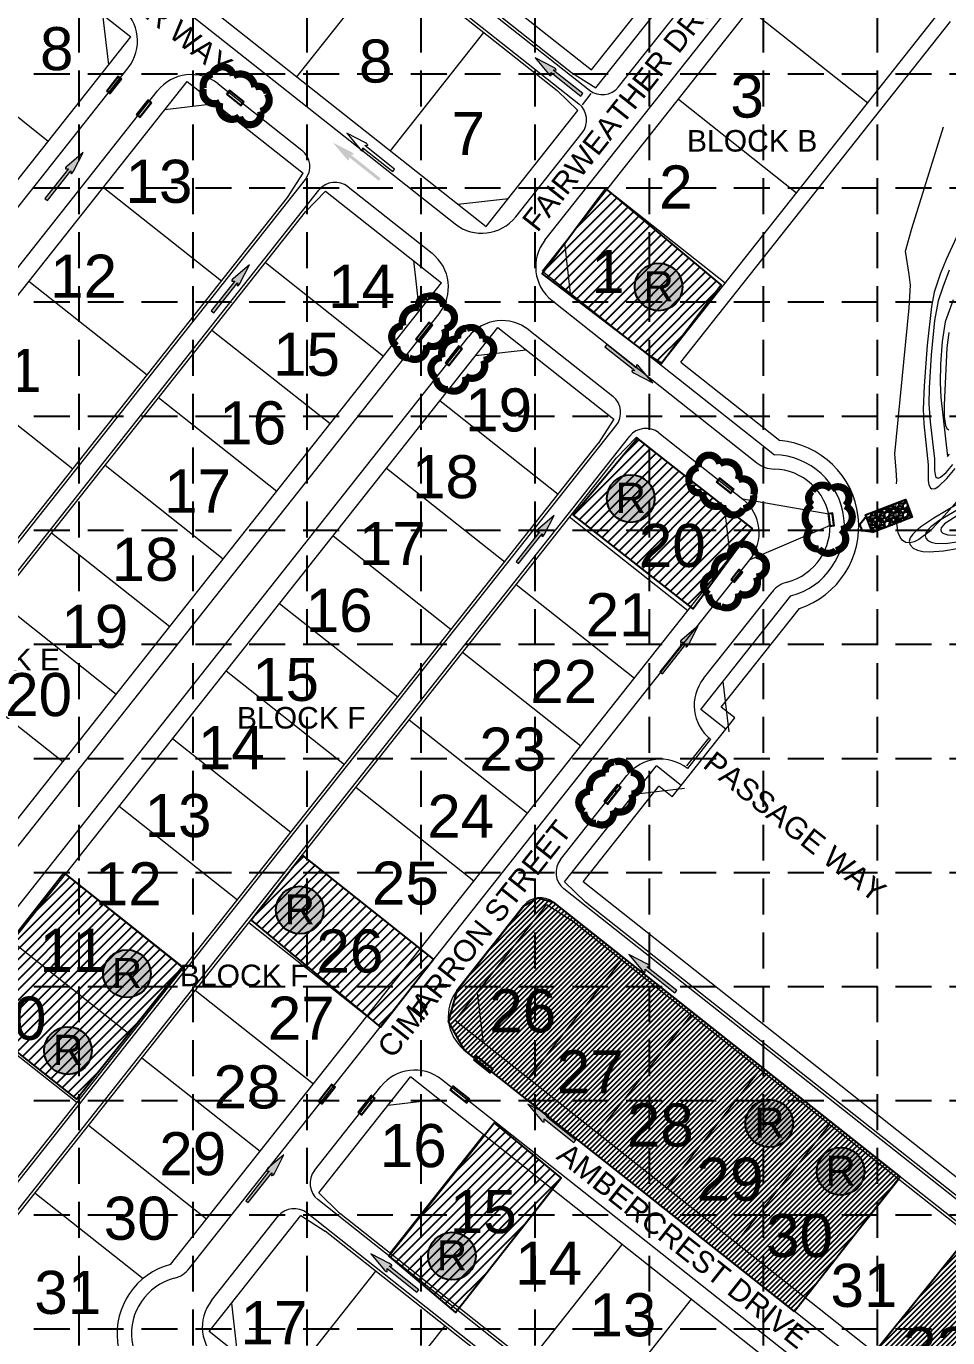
# Model space of a CAD drawing. Header units: inches. Extents: x 5726 to 10817, y 12055 to 15240.
# Drawn here: x 9030 to 9671, y 13562 to 14475 of the extents above; entities that cross this region are included whole.
import ezdxf
from ezdxf.enums import TextEntityAlignment as Align

# ---------------------------------------------------------------- set-up
doc = ezdxf.new("R2010")
doc.units = ezdxf.units.IN
doc.header["$LTSCALE"] = 100
doc.header["$MEASUREMENT"] = 0
doc.linetypes.add('HIDDEN', pattern=[0.375, 0.25, -0.125])
for name, color, linetype in [('10', 7, 'Continuous'), ('2', 7, 'Continuous'), ('20', 36, 'Continuous'), ('21', 36, 'Continuous'), ('27', 150, 'Continuous'), ('29', 150, 'Continuous'), ('30', 7, 'Continuous'), ('8', 7, 'Continuous'), ('BASE', 7, 'Continuous'), ('BLOCK NUMBERS', 7, 'Continuous'), ('FLOW ARROWS', 7, 'Continuous'), ('GRID', 254, 'HIDDEN'), ('INLET PROTECTION', 5, 'Continuous'), ('LOT NUMBERS', 7, 'Continuous'), ('RIP RAP', 1, 'Continuous'), ('SODDED LOT', 2, 'Continuous'), ('STREET NAMES', 7, 'Continuous')]:
    doc.layers.add(name, color=color, linetype=linetype)
doc.styles.add('ryland', font='ARIAL.TTF', dxfattribs={"height": 25})
doc.styles.get("Standard").update_dxf_attribs({"font": 'ARIAL.TTF', "height": 25})

# ---------------------------------------------------------------- blocks, each defined once
blk = doc.blocks.new('block2')
at = {"layer": 'GRID'}
for p, q in [((9066.1, 15156.29), (9066.1, 12138.33)), ((9145.52, 15156.29), (9145.52, 12138.33)), ((9224.94, 15156.29), (9224.94, 12138.33)), ((9304.36, 15156.29), (9304.36, 12138.33)), ((9383.78, 15156.29), (9383.78, 12138.33)), ((9463.2, 15156.29), (9463.2, 12138.33)), ((9542.62, 15156.29), (9542.62, 12138.33)), ((9622.04, 15156.29), (9622.04, 12138.33)), ((5809.88, 14441.51), (10733.92, 14441.51)), ((5809.88, 14362.09), (10733.92, 14362.09)), ((5809.88, 14282.67), (10733.92, 14282.67)), ((5809.88, 14203.25), (10733.92, 14203.25)), ((5809.88, 14123.83), (10733.92, 14123.83)), ((5809.88, 14044.41), (10733.92, 14044.41)), ((5809.88, 13964.99), (10733.92, 13964.99)), ((5809.88, 13885.57), (10733.92, 13885.57)), ((5809.88, 13806.15), (10733.92, 13806.15)), ((5809.88, 13726.73), (10733.92, 13726.73)), ((5809.88, 13647.31), (10733.92, 13647.31)), ((5809.88, 13567.89), (10733.92, 13567.89))]:
    blk.add_line(p, q, dxfattribs=at)
blk = doc.blocks.new('RYLAND')
h = blk.add_hatch(color=81)
h.paths.add_polyline_path([(1.164, -1.048, 1), (-1.408, -1.048, 1)])
h.paths.add_polyline_path([(-1.348, -2.228), (1.104, -2.228), (1.104, 0.21), (-1.348, 0.21)], flags=25)
at = {"color": 5}
blk.add_circle((-0.122, -1.048), 1.286, dxfattribs=at)
at = {"layer": 'BASE', "color": 5, "style": 'ryland'}
blk.add_text('R', height=1.625, dxfattribs=at).set_placement((-0.122, -1.821), align=Align.CENTER)

msp = doc.modelspace()

# ---------------------------------------------------------------- hatches: boundary and pattern name
at = {"layer": 'FLOW ARROWS', "lineweight": 0}
h = msp.add_hatch(color=256, dxfattribs=at)
edge = h.paths.add_edge_path()
edge.add_line((9395.18, 14440.41), (9395.05, 14442.45))
edge.add_line((9395.05, 14442.45), (9415.78, 14426.02))
edge.add_line((9415.78, 14426.02), (9417.11, 14427.71))
edge.add_line((9417.11, 14427.71), (9396.38, 14444.14))
edge.add_line((9396.38, 14444.14), (9398.21, 14444.29))
edge.add_line((9398.21, 14444.29), (9398.21, 14444.29))
edge.add_ellipse((9397.24, 14445.21), major_axis=(1.1, -0.87), ratio=0.285714, start_angle=342.81733, end_angle=484.72693)
edge.add_line((9396.82, 14445.96), (9396.82, 14445.96))
edge.add_line((9396.82, 14445.96), (9383.82, 14452.64))
edge.add_line((9383.82, 14452.64), (9393.21, 14441.43))
edge.add_line((9393.21, 14441.43), (9393.21, 14441.43))
edge.add_ellipse((9394.05, 14441.18), major_axis=(1.1, -0.87), ratio=0.285714, start_angle=234.16847, end_angle=374.49672)
edge.add_line((9395.18, 14440.41), (9395.18, 14440.41))
h = msp.add_hatch(color=256, dxfattribs=at)
edge = h.paths.add_edge_path()
edge.add_line((9254.46, 14381.39), (9254.33, 14383.43))
edge.add_line((9254.33, 14383.43), (9275.08, 14367.01))
edge.add_line((9275.08, 14367.01), (9276.4, 14368.7))
edge.add_line((9276.4, 14368.7), (9255.66, 14385.11))
edge.add_line((9255.66, 14385.11), (9257.49, 14385.26))
edge.add_line((9257.49, 14385.26), (9257.49, 14385.27))
edge.add_ellipse((9256.52, 14386.19), major_axis=(1.1, -0.87), ratio=0.285714, start_angle=342.81733, end_angle=484.72693)
edge.add_line((9256.1, 14386.94), (9256.1, 14386.94))
edge.add_line((9256.1, 14386.94), (9243.1, 14393.6))
edge.add_line((9243.1, 14393.6), (9252.5, 14382.4))
edge.add_line((9252.5, 14382.4), (9252.49, 14382.4))
edge.add_ellipse((9253.34, 14382.15), major_axis=(1.1, -0.87), ratio=0.285714, start_angle=234.16847, end_angle=374.49672)
edge.add_line((9254.46, 14381.39), (9254.46, 14381.39))
h = msp.add_hatch(color=256, dxfattribs=at)
edge = h.paths.add_edge_path()
edge.add_line((9056.98, 14375.27), (9059.02, 14375.4))
edge.add_line((9059.02, 14375.4), (9042.6, 14354.65))
edge.add_line((9042.6, 14354.65), (9044.29, 14353.32))
edge.add_line((9044.29, 14353.32), (9060.71, 14374.07))
edge.add_line((9060.71, 14374.07), (9060.85, 14372.24))
edge.add_line((9060.85, 14372.24), (9060.86, 14372.24))
edge.add_ellipse((9061.78, 14373.21), major_axis=(-0.87, -1.1), ratio=0.285714, start_angle=342.81733, end_angle=484.72693)
edge.add_line((9062.53, 14373.63), (9062.53, 14373.63))
edge.add_line((9062.53, 14373.63), (9069.19, 14386.63))
edge.add_line((9069.19, 14386.63), (9058, 14377.23))
edge.add_line((9058, 14377.23), (9058, 14377.24))
edge.add_ellipse((9057.74, 14376.39), major_axis=(-0.87, -1.1), ratio=0.285714, start_angle=234.16847, end_angle=374.49672)
edge.add_line((9056.98, 14375.27), (9056.98, 14375.27))
h = msp.add_hatch(color=256, dxfattribs=at)
edge = h.paths.add_edge_path()
edge.add_line((9172.82, 14297.13), (9174.86, 14297.26))
edge.add_line((9174.86, 14297.26), (9158.44, 14276.51))
edge.add_line((9158.44, 14276.51), (9160.14, 14275.18))
edge.add_line((9160.14, 14275.18), (9176.55, 14295.92))
edge.add_line((9176.55, 14295.92), (9176.7, 14294.1))
edge.add_line((9176.7, 14294.1), (9176.7, 14294.09))
edge.add_ellipse((9177.62, 14295.07), major_axis=(-0.87, -1.1), ratio=0.285714, start_angle=342.81733, end_angle=484.72693)
edge.add_line((9178.37, 14295.49), (9178.37, 14295.49))
edge.add_line((9178.37, 14295.49), (9185.04, 14308.49))
edge.add_line((9185.04, 14308.49), (9173.84, 14299.09))
edge.add_line((9173.84, 14299.09), (9173.84, 14299.09))
edge.add_ellipse((9173.58, 14298.25), major_axis=(-0.87, -1.1), ratio=0.285714, start_angle=234.16847, end_angle=374.49672)
edge.add_line((9172.82, 14297.12), (9172.82, 14297.13))
h = msp.add_hatch(color=256, dxfattribs=at)
edge = h.paths.add_edge_path()
edge.add_line((9454.45, 14238.66), (9454.58, 14236.62))
edge.add_line((9454.58, 14236.62), (9433.83, 14253.04))
edge.add_line((9433.83, 14253.04), (9432.51, 14251.35))
edge.add_line((9432.51, 14251.35), (9453.25, 14234.94))
edge.add_line((9453.25, 14234.94), (9451.42, 14234.79))
edge.add_line((9451.42, 14234.79), (9451.42, 14234.79))
edge.add_ellipse((9452.39, 14233.86), major_axis=(-1.1, 0.87), ratio=0.285714, start_angle=342.81733, end_angle=484.72693)
edge.add_line((9452.81, 14233.11), (9452.81, 14233.11))
edge.add_line((9452.81, 14233.11), (9465.81, 14226.45))
edge.add_line((9465.81, 14226.45), (9456.41, 14237.65))
edge.add_line((9456.41, 14237.65), (9456.42, 14237.65))
edge.add_ellipse((9455.57, 14237.9), major_axis=(-1.1, 0.87), ratio=0.285714, start_angle=234.16847, end_angle=374.49672)
edge.add_line((9454.45, 14238.66), (9454.45, 14238.66))
h = msp.add_hatch(color=256, dxfattribs=at)
edge = h.paths.add_edge_path()
edge.add_line((9384.98, 14122.61), (9387.02, 14122.74))
edge.add_line((9387.02, 14122.74), (9370.61, 14101.99))
edge.add_line((9370.61, 14101.99), (9372.3, 14100.66))
edge.add_line((9372.3, 14100.66), (9388.71, 14121.4))
edge.add_line((9388.71, 14121.4), (9388.86, 14119.58))
edge.add_line((9388.86, 14119.58), (9388.86, 14119.57))
edge.add_ellipse((9389.78, 14120.55), major_axis=(-0.87, -1.1), ratio=0.285714, start_angle=342.81733, end_angle=484.72693)
edge.add_line((9390.54, 14120.97), (9390.53, 14120.97))
edge.add_line((9390.53, 14120.97), (9397.2, 14133.97))
edge.add_line((9397.2, 14133.97), (9386, 14124.57))
edge.add_line((9386, 14124.57), (9386, 14124.57))
edge.add_ellipse((9385.75, 14123.73), major_axis=(-0.87, -1.1), ratio=0.285714, start_angle=234.16847, end_angle=374.49672)
edge.add_line((9384.98, 14122.6), (9384.98, 14122.61))
h = msp.add_hatch(color=256, dxfattribs=at)
edge = h.paths.add_edge_path()
edge.add_line((9485.21, 14045.76), (9487.25, 14045.9))
edge.add_line((9487.25, 14045.9), (9470.83, 14025.15))
edge.add_line((9470.83, 14025.15), (9472.52, 14023.82))
edge.add_line((9472.52, 14023.82), (9488.93, 14044.56))
edge.add_line((9488.93, 14044.56), (9489.08, 14042.74))
edge.add_line((9489.08, 14042.74), (9489.08, 14042.73))
edge.add_ellipse((9490.01, 14043.71), major_axis=(-0.87, -1.1), ratio=0.285714, start_angle=342.81733, end_angle=484.72693)
edge.add_line((9490.76, 14044.13), (9490.76, 14044.13))
edge.add_line((9490.76, 14044.13), (9497.42, 14057.13))
edge.add_line((9497.42, 14057.13), (9486.22, 14047.73))
edge.add_line((9486.22, 14047.73), (9486.22, 14047.73))
edge.add_ellipse((9485.97, 14046.89), major_axis=(-0.87, -1.1), ratio=0.285714, start_angle=234.16847, end_angle=374.49672)
edge.add_line((9485.21, 14045.76), (9485.21, 14045.76))
h = msp.add_hatch(color=256, dxfattribs=at)
edge = h.paths.add_edge_path()
edge.add_line((9460.59, 13816.18), (9460.45, 13818.22))
edge.add_line((9460.45, 13818.22), (9481.2, 13801.8))
edge.add_line((9481.2, 13801.8), (9482.53, 13803.49))
edge.add_line((9482.53, 13803.49), (9461.79, 13819.91))
edge.add_line((9461.79, 13819.91), (9463.62, 13820.06))
edge.add_line((9463.62, 13820.06), (9463.62, 13820.06))
edge.add_ellipse((9462.64, 13820.98), major_axis=(1.1, -0.87), ratio=0.285714, start_angle=342.81733, end_angle=484.72693)
edge.add_line((9462.22, 13821.73), (9462.22, 13821.73))
edge.add_line((9462.22, 13821.73), (9449.22, 13828.39))
edge.add_line((9449.22, 13828.39), (9458.62, 13817.2))
edge.add_line((9458.62, 13817.2), (9458.62, 13817.2))
edge.add_ellipse((9459.46, 13816.94), major_axis=(1.1, -0.87), ratio=0.285714, start_angle=234.16847, end_angle=374.49672)
edge.add_line((9460.59, 13816.18), (9460.59, 13816.18))
h = msp.add_hatch(color=256, dxfattribs=at)
edge = h.paths.add_edge_path()
edge.add_line((9390.3, 13711.99), (9390.17, 13714.03))
edge.add_line((9390.17, 13714.03), (9410.92, 13697.61))
edge.add_line((9410.92, 13697.61), (9412.24, 13699.3))
edge.add_line((9412.24, 13699.3), (9391.5, 13715.72))
edge.add_line((9391.5, 13715.72), (9393.33, 13715.86))
edge.add_line((9393.33, 13715.86), (9393.33, 13715.87))
edge.add_ellipse((9392.36, 13716.79), major_axis=(1.1, -0.87), ratio=0.285714, start_angle=342.81733, end_angle=484.72693)
edge.add_line((9391.94, 13717.54), (9391.94, 13717.54))
edge.add_line((9391.94, 13717.54), (9378.94, 13724.2))
edge.add_line((9378.94, 13724.2), (9388.34, 13713))
edge.add_line((9388.34, 13713), (9388.33, 13713))
edge.add_ellipse((9389.18, 13712.75), major_axis=(1.1, -0.87), ratio=0.285714, start_angle=234.16847, end_angle=374.49672)
edge.add_line((9390.3, 13711.99), (9390.3, 13711.99))
h = msp.add_hatch(color=256, dxfattribs=at)
edge = h.paths.add_edge_path()
edge.add_line((9196.77, 13677.68), (9198.81, 13677.81))
edge.add_line((9198.81, 13677.81), (9182.39, 13657.06))
edge.add_line((9182.39, 13657.06), (9184.09, 13655.74))
edge.add_line((9184.09, 13655.74), (9200.5, 13676.48))
edge.add_line((9200.5, 13676.48), (9200.65, 13674.65))
edge.add_line((9200.65, 13674.65), (9200.65, 13674.65))
edge.add_ellipse((9201.57, 13675.63), major_axis=(-0.87, -1.1), ratio=0.285714, start_angle=342.81733, end_angle=484.72693)
edge.add_line((9202.32, 13676.05), (9202.32, 13676.04))
edge.add_line((9202.32, 13676.04), (9208.99, 13689.04))
edge.add_line((9208.99, 13689.04), (9197.79, 13679.65))
edge.add_line((9197.79, 13679.65), (9197.79, 13679.65))
edge.add_ellipse((9197.53, 13678.81), major_axis=(-0.87, -1.1), ratio=0.285714, start_angle=234.16847, end_angle=374.49672)
edge.add_line((9196.77, 13677.68), (9196.77, 13677.68))
h = msp.add_hatch(color=256, dxfattribs=at)
edge = h.paths.add_edge_path()
edge.add_line((9280.97, 13607.8), (9280.83, 13609.84))
edge.add_line((9280.83, 13609.84), (9301.58, 13593.42))
edge.add_line((9301.58, 13593.42), (9302.91, 13595.11))
edge.add_line((9302.91, 13595.11), (9282.17, 13611.53))
edge.add_line((9282.17, 13611.53), (9283.99, 13611.67))
edge.add_line((9283.99, 13611.67), (9284, 13611.68))
edge.add_ellipse((9283.02, 13612.6), major_axis=(1.1, -0.87), ratio=0.285714, start_angle=342.81733, end_angle=484.72693)
edge.add_line((9282.6, 13613.35), (9282.6, 13613.35))
edge.add_line((9282.6, 13613.35), (9269.6, 13620.01))
edge.add_line((9269.6, 13620.01), (9279, 13608.81))
edge.add_line((9279, 13608.81), (9279, 13608.81))
edge.add_ellipse((9279.84, 13608.56), major_axis=(1.1, -0.87), ratio=0.285714, start_angle=234.16847, end_angle=374.49672)
edge.add_line((9280.97, 13607.8), (9280.97, 13607.8))
at = {"layer": 'RIP RAP'}
h = msp.add_hatch(dxfattribs=at)
h.set_pattern_fill('GRAVEL', color=1, scale=6.405897, style=0)
h.set_pattern_definition([(228.0128, (-2699.65844, -3965.56253), (-51.247164083, -57.653080928), [0.8618237, -85.3207049]), (184.9697, (-2700.23497, -3966.20312), (76.870769848, 6.4058412396), [1.4789166, -146.4126997]), (132.5104, (-2701.70832, -3966.33123), (64.058909803, -70.46492175), [1.0428031, -103.2376398]), (267.2737, (-2704.20662, -3967.9327), (6.405871416, 128.1179404096), [1.346763, -133.3295072]), (292.8337, (-2704.27068, -3969.27795), (-32.029548083, 76.8707401262), [1.3206077, -130.7403398]), (357.2737, (-2703.7582, -3970.49507), (-128.1179404096, 6.405871416), [1.346763, -133.3295072]), (37.6942, (-2702.41297, -3970.55913), (-83.2767070933, -64.0589077965), [1.7810251, -176.3213456]), (72.2553, (-2701.00367, -3969.47012), (44.8413474268, 140.9297082297), [1.681471, -166.4656938]), (121.4296, (-2700.4912, -3967.86865), (-51.2472281553, 83.2766282423), [1.351324, -133.781219]), (175.2364, (-2701.19585, -3966.7156), (70.464872248, -6.405842685), [1.542745, -75.5944714]), (222.3974, (-2702.73327, -3966.58747), (-76.8708102022, -70.4648154642), [1.9951038, -197.5154221]), (138.8141, (-2697.8648, -3967.99677), (-44.841297359, 38.435364346), [0.6809532, -67.41466]), (171.4692, (-2698.37726, -3967.54835), (83.2766490507, -12.811844523), [1.2955094, -128.2557358]), (225, (-2699.6584, -3967.356), (-7e-16, -6.4058989), [0.9059283, -8.1533744]), (203.1986, (-2700.10685, -3966.5875), (32.029482905, 12.81180234), [0.4878603, -48.2979966]), (291.8014, (-2700.5553, -3966.7796), (-6.40589635, 19.21769253), [0.6899343, -33.8068776]), (30.9638, (-2700.299, -3967.4202), (19.21767811, 12.81180976), [1.1205771, -36.2319003]), (161.5651, (-2699.3381, -3966.8437), (12.81179664, -6.4058867), [0.8102883, -19.4469386]), (16.3895, (-2704.2707, -3966.77965), (64.058983343, 19.217644078), [1.135125, -112.3776569]), (70.3462, (-2703.1817, -3966.45935), (-25.623557259, -70.4648798665), [0.952307, -94.2781987]), (293.1986, (-2699.3381, -3965.5625), (-12.81180234, 32.029482905), [0.9757142, -47.8101427]), (343.6105, (-2698.9538, -3966.45935), (-64.058983343, 19.217644078), [1.135125, -112.3776569]), (339.444, (-2704.2707, -3970.7513), (-32.029496446, 12.811768205), [1.0946397, -53.6373693]), (294.7751, (-2703.24574, -3971.13566), (-32.029434595, 70.464888106), [0.9171835, -90.801302]), (66.8014, (-2699.2741, -3971.9684), (12.81180234, 32.029482905), [0.9757142, -47.8101427]), (17.354, (-2698.88973, -3971.0716), (-83.276672972, -25.623552486), [1.073827, -106.3085756]), (69.444, (-2702.413, -3971.9684), (-12.811768205, -32.029496446), [0.5473198, -54.1846891]), (101.3099, (-2699.6584, -3971.9684), (-6.40588176, 25.62359252), [0.3266367, -32.3371535]), (165.9638, (-2699.7225, -3971.6481), (19.21769428, -6.40588448), [1.3206077, -25.091578]), (186.009, (-2701.00367, -3971.32783), (64.0589676643, 6.405892554), [1.2238466, -121.1606412]), (303.6901, (-2700.299, -3967.9968), (-6.40590547, 12.81179102), [0.9238713, -22.1729168]), (353.1572, (-2699.78655, -3968.76547), (108.9002436774, -12.811845086), [1.6129664, -159.6833992]), (60.9454, (-2698.1851, -3968.95765), (-25.623587878, -44.841280946), [0.6595255, -65.293219]), (90, (-2697.865, -3968.381), (-6.405897, 6.405897), [0.3843538, -6.0215431]), (120.2564, (-2701.1318, -3971.13566), (25.623554949, -44.841294214), [0.8899328, -88.1036315]), (48.0128, (-2701.5802, -3970.36695), (51.247164083, 57.653080928), [1.7236475, -84.4588811]), (0, (-2700.427, -3969.086), (6.405897, 6.405897), [1.6655332, -4.7403637]), (325.3048, (-2698.7616, -3969.08577), (-64.058932484, 44.841333634), [1.012862, -100.2732598]), (254.0546, (-2697.92884, -3969.6623), (-6.405896217, -25.623588515), [0.9327114, -45.7029229]), (207.646, (-2698.18508, -3970.55913), (-121.7120147353, -64.0590186698), [1.518614, -150.3430314]), (175.4261, (-2699.53032, -3971.26377), (-83.2766636145, 6.4058636228), [1.6065925, -159.0524888])])
h.paths.add_polyline_path([(9618.73, 14122.15), (9613.97, 14134.43), (9641.73, 14145.18), (9646.49, 14132.9)])
at = {"layer": 'SODDED LOT'}
h = msp.add_hatch(dxfattribs=at)
h.set_pattern_fill('ANSI31', color=256, scale=40, style=0)
h.paths.add_polyline_path([(9410.32, 14134.49), (9455.01, 14187.62), (9534.98, 14125.09), (9494.06, 14069.13)])
h.paths.add_polyline_path([(9471.9, 14240.1), (9513.34, 14294.68), (9433.07, 14361.64), (9388.86, 14302.32), (9463.18, 14245.57)])
h = msp.add_hatch(dxfattribs=at)
h.set_pattern_fill('ANSI31', color=256, scale=40, style=0)
h.paths.add_polyline_path([(9186.24, 13852.39), (9276.16, 13777.82), (9313.07, 13825.31), (9221.97, 13897.52)])
h = msp.add_hatch(dxfattribs=at)
h.set_pattern_fill('ANSI31', color=256, scale=40, style=0)
h.paths.add_polyline_path([(9138.22, 13819.86), (9055.92, 13885.39), (8982.77, 13792.15), (9064.48, 13727.76)])
h = msp.add_hatch(dxfattribs=at)
h.set_pattern_fill('ANSI31', color=256, scale=20, style=0)
h.paths.add_polyline_path([(9564.53, 13579.96), (9334.82, 13761.84), (9323.69, 13781.86), (9329.89, 13803.92), (9376.1, 13862.44), (9385.81, 13867.85), (9396.45, 13864.83), (9638.16, 13673.58)])
h = msp.add_hatch(dxfattribs=at)
h.set_pattern_fill('ANSI31', color=256, scale=40, style=0)
h.paths.add_polyline_path([(9355.6, 13711.26), (9281.98, 13618.42), (9328.42, 13579.27), (9402.05, 13672.97)])
h = msp.add_hatch(dxfattribs=at)
h.set_pattern_fill('ANSI31', color=256, scale=20, style=0)
h.paths.add_polyline_path([(9645.81, 13499.77), (9750.32, 13578.41), (9735.16, 13596.72), (9687.48, 13634.62), (9612.12, 13541.54)])

# ---------------------------------------------------------------- linework, layer by layer
at = {"layer": '10', "color": 7, "lineweight": 0}
for p, q in [((9085.36, 14429.71), (9088.1, 14427.53)), ((9086.06, 14429.79), (9088.02, 14428.24)), ((9168.92, 14427.34), (9171.09, 14430.09)), ((9169.62, 14427.42), (9171.18, 14429.38)), ((9179.03, 14419.98), (9180.59, 14421.94)), ((9179.12, 14419.28), (9181.29, 14422.02)), ((9106.14, 14413.26), (9108.88, 14411.09)), ((9106.84, 14413.34), (9108.8, 14411.79)), ((9614, 14133.28), (9618.28, 14122.49)), ((9525.68, 14096.6), (9528.43, 14094.43)), ((9520.1, 14089.54), (9522.84, 14087.37)), ((9520.8, 14089.62), (9522.76, 14088.07)), ((9525.76, 14095.89), (9527.72, 14094.34)), ((9438.24, 13943.38), (9440.98, 13941.21)), ((9438.94, 13943.46), (9440.9, 13941.91)), ((9242.11, 13738.22), (9244.85, 13736.05)), ((9244.15, 13735.96), (9242.19, 13737.51)), ((9232.8, 13726.45), (9235.55, 13724.28)), ((9233.5, 13726.54), (9235.46, 13724.98)), ((9260.46, 13718.71), (9263.21, 13716.53)), ((9261.17, 13718.79), (9263.13, 13717.24))]:
    msp.add_line(p, q, dxfattribs=at)
for points in [[(9088.1, 14427.53), (9096.17, 14437.73), (9093.42, 14439.9), (9085.36, 14429.71)], [(9088.02, 14428.24), (9095.46, 14437.65), (9093.5, 14439.2), (9086.06, 14429.79)], [(9181.29, 14422.02), (9171.09, 14430.09), (9168.92, 14427.34), (9179.12, 14419.28)], [(9180.59, 14421.94), (9171.18, 14429.38), (9169.62, 14427.42), (9179.03, 14419.98)], [(9108.88, 14411.09), (9116.95, 14421.29), (9114.2, 14423.46), (9106.14, 14413.26)], [(9108.8, 14411.79), (9116.25, 14421.2), (9114.28, 14422.75), (9106.84, 14413.34)], [(9303.3, 14254.71), (9312.61, 14266.47), (9309.86, 14268.64), (9300.55, 14256.88)], [(9303.22, 14255.41), (9311.9, 14266.39), (9309.94, 14267.94), (9301.26, 14256.96)], [(9324.08, 14238.26), (9333.39, 14250.03), (9330.64, 14252.2), (9321.34, 14240.43)], [(9324, 14238.97), (9332.69, 14249.94), (9330.72, 14251.5), (9322.04, 14240.52)], [(9522.42, 14152.1), (9512.22, 14160.17), (9510.05, 14157.42), (9520.24, 14149.36)], [(9521.71, 14152.02), (9512.3, 14159.46), (9510.75, 14157.5), (9520.16, 14150.06)], [(9592.29, 14126.88), (9591.25, 14135.82), (9587.77, 14135.42), (9588.82, 14126.48)], [(9591.74, 14127.32), (9590.81, 14135.27), (9588.33, 14134.98), (9589.25, 14127.03)], [(9522.84, 14087.37), (9528.43, 14094.43), (9525.68, 14096.6), (9520.1, 14089.54)], [(9522.76, 14088.07), (9527.72, 14094.34), (9525.76, 14095.89), (9520.8, 14089.62)], [(9434.47, 13932.97), (9443.78, 13944.74), (9441.03, 13946.91), (9431.72, 13935.15)], [(9434.39, 13933.68), (9443.07, 13944.66), (9441.11, 13946.21), (9432.43, 13935.23)], [(9304.21, 13786.61), (9308.76, 13792.36), (9303.01, 13796.91), (9298.46, 13791.16)], [(9304.1, 13787.55), (9307.82, 13792.25), (9303.11, 13795.98), (9299.39, 13791.27)], [(9340.93, 13755.14), (9352.7, 13745.83), (9354.87, 13748.57), (9343.11, 13757.88)], [(9341.64, 13755.22), (9352.61, 13746.53), (9354.17, 13748.49), (9343.19, 13757.18)], [(9235.55, 13724.28), (9244.85, 13736.05), (9242.11, 13738.22), (9232.8, 13726.45)], [(9235.46, 13724.98), (9244.15, 13735.96), (9242.19, 13737.51), (9233.5, 13726.54)], [(9324.49, 13734.35), (9336.25, 13725.05), (9338.43, 13727.79), (9326.66, 13737.1)], [(9325.19, 13734.44), (9336.17, 13725.75), (9337.72, 13727.71), (9326.74, 13736.4)], [(9263.21, 13716.53), (9272.52, 13728.3), (9269.77, 13730.47), (9260.46, 13718.71)], [(9263.13, 13717.24), (9271.81, 13728.22), (9269.85, 13729.77), (9261.17, 13718.79)]]:
    msp.add_lwpolyline(points, close=True, dxfattribs=at)
msp.add_lwpolyline([(9614.57, 14133.19), (9614.35, 14133.73), (9610.06, 14128.3), (9609.44, 14128.05), (9611.37, 14123.17), (9611.99, 14123.42), (9618.85, 14122.41), (9618.63, 14122.95), (9611.78, 14123.95), (9610.27, 14127.76), (9614.57, 14133.19), (9618.63, 14122.95)], dxfattribs=at)
at = {"layer": '2', "color": 7, "lineweight": 0}
for p, q in [((9045.26, 14743.25), (9423.24, 14444.17)), ((9423.24, 14444.17), (9475.99, 14510.82)), ((9485.4, 14240.69), (9673.1, 14477.91)), ((9485.4, 14240.69), (9554.28, 14186.19)), ((9513.44, 14000.55), (9567.89, 14069.36)), ((9522.85, 13993.11), (9513.44, 14000.55)), ((9479.42, 13938.21), (9522.85, 13993.11)), ((9417.27, 13879), (9470.01, 13945.66)), ((9479.42, 13938.21), (9470.01, 13945.66)), ((9750.42, 13615.39), (9417.27, 13879))]:
    msp.add_line(p, q, dxfattribs=at)
msp.add_arc((9549.26, 14126.4), 60, 288.0896, 85.20422, dxfattribs=at)
at = {"layer": '20', "color": 43, "lineweight": 0}
for points in [[(9672.3, 14304.8), (9667.73, 14293.05), (9664.61, 14283.46), (9662.07, 14269.79), (9659.67, 14245.94), (9658.34, 14222.92), (9658.05, 14211.84), (9659, 14199.21), (9662.04, 14173.45), (9661.95, 14165.38), (9662.72, 14161.15), (9663.77, 14160.18), (9664.52, 14160.1), (9666.24, 14160.74), (9670.03, 14164.04), (9674.84, 14169.58)], [(9674.89, 14284.24), (9669.49, 14268.84), (9667.37, 14255.12), (9666.24, 14239.31), (9665.96, 14226.6), (9666.48, 14216.26), (9671.09, 14175.03), (9672.5, 14176.68)], [(9671.96, 14261.34), (9670.59, 14250.65), (9668.71, 14210.98), (9668.78, 14202.97), (9669.74, 14196.75), (9670.69, 14194.72), (9672.01, 14193.63)], [(9700.52, 14145.58), (9697.59, 14148.75), (9691.49, 14153.37), (9687.56, 14155.27), (9686.77, 14154.99), (9685.82, 14152.17), (9685.1, 14148.44), (9684.29, 14146.6), (9678.7, 14142.39), (9661.59, 14132.15), (9653.19, 14126.61), (9649.71, 14123.84), (9646.96, 14121.12), (9645.15, 14118.47), (9644.46, 14115.93), (9645.09, 14113.52)], [(9697.33, 14143.3), (9694.62, 14145.95), (9690.04, 14149.11), (9687.82, 14149.92), (9686.97, 14148.25), (9685.66, 14143.34), (9678.5, 14138.34), (9665.1, 14130.26), (9659.39, 14126.05), (9657.31, 14123.98), (9655.93, 14121.97), (9655.4, 14120.04), (9655.88, 14118.21)], [(9694.08, 14141), (9691.55, 14143.08), (9688.73, 14144.58), (9688.17, 14144.19), (9687.34, 14140.64), (9685.79, 14139.04), (9669.07, 14128.26), (9666.71, 14125.47), (9666.35, 14124.15), (9666.67, 14122.9)], [(9645.09, 14113.52), (9647.1, 14111.35), (9650.06, 14109.87), (9653.82, 14109), (9658.23, 14108.67), (9668.34, 14109.35), (9679.13, 14111.34), (9689.34, 14114.06), (9700.79, 14118.26), (9702.66, 14120.15), (9703.92, 14123.42), (9704.64, 14127.55), (9704.71, 14136.24), (9704.32, 14138.34)], [(9655.88, 14118.21), (9657.41, 14116.57), (9659.66, 14115.44), (9662.52, 14114.78), (9669.58, 14114.63), (9677.64, 14115.7), (9685.73, 14117.54), (9692.91, 14119.72), (9698.97, 14122.37), (9700.15, 14124.38), (9700.89, 14127.24), (9701.27, 14133.9), (9700.96, 14136.03)], [(9666.67, 14122.9), (9667.72, 14121.78), (9671.21, 14120.55), (9676.04, 14120.46), (9681.55, 14121.19), (9691.98, 14123.94), (9696.13, 14125.75), (9696.93, 14127.12), (9697.69, 14131.34), (9697.6, 14133.76)]]:
    msp.add_lwpolyline(points, dxfattribs=at)
at = {"layer": '21', "color": 43, "lineweight": 0}
for points in [[(9635.65, 14156.18), (9635.71, 14158.3), (9635.39, 14165.69), (9634.3, 14177.01), (9644.26, 14278.52), (9645.32, 14294.45), (9644.46, 14301.76), (9641.7, 14317.97), (9646.26, 14333.82), (9668.32, 14404.7)], [(9679.82, 14333.45), (9670.12, 14312.29), (9665.95, 14302.07), (9661.82, 14289.52), (9659.92, 14279.47), (9656.88, 14252.59), (9654.87, 14224.42), (9654.09, 14208), (9654.58, 14197.86), (9657.68, 14169.43), (9657.59, 14158.47), (9658.12, 14155.32), (9659.27, 14153.22), (9660.13, 14152.7), (9662.44, 14152.87), (9665.08, 14154.42), (9670.61, 14159.82), (9676.45, 14166.73)], [(9682.92, 14149.86), (9665.34, 14129.82), (9658.2, 14122.72), (9651.19, 14117.38), (9647.88, 14115.75), (9644.78, 14115), (9641.95, 14115.29), (9639.73, 14116.62), (9638.04, 14118.92), (9636.8, 14122.04), (9635.46, 14130.12), (9635.17, 14139.66), (9635.25, 14142.39)]]:
    msp.add_lwpolyline(points, dxfattribs=at)
at = {"layer": '27', "color": 7, "lineweight": 0}
for p, q in [((9046.89, 14729.2), (9409.2, 14442.53)), ((9036.97, 14716.65), (9399.27, 14429.98)), ((8956.13, 14646.72), (9349.8, 14335.23)), ((9389.01, 14304.2), (9614.08, 14588.66)), ((9021.56, 14531.19), (9102.33, 14467.28)), ((9426.12, 14431.69), (9490.03, 14512.46)), ((8675.74, 13928.14), (9102.33, 14467.28)), ((8593.33, 13743.41), (9141.54, 14436.25)), ((9141.54, 14436.25), (9222.32, 14372.34)), ((9409.2, 14442.53), (9426.12, 14431.69)), ((9399.27, 14429.98), (9413.71, 14416)), ((9349.8, 14335.23), (9413.71, 14416)), ((9211.47, 14355.42), (9222.32, 14372.34)), ((8684.98, 13690.02), (9211.47, 14355.42)), ((9224.02, 14345.49), (9238, 14359.93)), ((9238, 14359.93), (9318.77, 14296.02)), ((8755.23, 13753.02), (9224.02, 14345.49)), ((9389.01, 14304.2), (9550.55, 14176.38)), ((8791.03, 13629.06), (9318.77, 14296.02)), ((8830.24, 13598.03), (9357.98, 14264.99)), ((9357.98, 14264.99), (9438.76, 14201.08)), ((9438.76, 14201.08), (9427.91, 14184.16)), ((9454.44, 14188.67), (9440.46, 14174.23)), ((9454.44, 14188.67), (9535.21, 14124.76)), ((8959.05, 13591.6), (9427.91, 14184.16)), ((8985.69, 13599.48), (9440.46, 14174.23)), ((9130.08, 13612.75), (9535.21, 14124.76)), ((9499.4, 13998.92), (9562.01, 14078.05)), ((9516.65, 13985.26), (9499.4, 13998.92)), ((9485.62, 13946.05), (9516.65, 13985.26)), ((9404.46, 13878.93), (9468.37, 13959.71)), ((9485.62, 13946.05), (9468.37, 13959.71)), ((9404.46, 13878.93), (9418.9, 13864.95)), ((9328.14, 13782.48), (9392.05, 13863.25)), ((9392.05, 13863.25), (9408.97, 13852.41)), ((9744.22, 13607.55), (9418.9, 13864.95)), ((9734.29, 13595), (9408.97, 13852.41)), ((9617.54, 13553.49), (9328.14, 13782.48)), ((9233.2, 13662.49), (9297.11, 13743.27)), ((9586.51, 13514.28), (9297.11, 13743.27)), ((9233.2, 13662.49), (9247.64, 13648.51)), ((9156.88, 13566.04), (9220.79, 13646.81)), ((9220.79, 13646.81), (9237.71, 13635.97)), ((9469.76, 13472.76), (9247.64, 13648.51)), ((9459.83, 13460.21), (9237.71, 13635.97)), ((9343.08, 13418.7), (9156.88, 13566.04))]:
    msp.add_line(p, q, dxfattribs=at)
for centre, start, end in [((9549.26, 14126.4), 284.77701, 88.51681), ((9142.83, 13564.4), 104.77701, 268.51681)]:
    msp.add_arc(centre, 50, start, end, dxfattribs=at)
at = {"layer": '29', "color": 7, "lineweight": 0}
for p, q in [((9218.05, 14439.47), (9283.21, 14521.82)), ((9471.35, 14239.05), (9665.26, 14484.11)), ((9533.28, 14486.53), (9615.62, 14421.38)), ((9283.14, 14387.97), (9348.29, 14470.31)), ((8962.6, 14459.89), (9044.94, 14394.74)), ((9483.64, 14423.8), (9565.98, 14358.64)), ((9083.22, 14362.54), (9165.56, 14297.39)), ((9434, 14361.06), (9516.34, 14295.91)), ((9196.1, 14310.2), (9278.44, 14245.05)), ((9031.4, 14297.06), (9113.74, 14231.9)), ((9158.87, 14263.15), (9241.21, 14197.99)), ((8979.59, 14231.58), (9061.93, 14166.42)), ((9121.64, 14216.1), (9203.98, 14150.94)), ((9317.65, 14214.02), (9399.99, 14148.87)), ((9084.41, 14169.04), (9166.75, 14103.89)), ((9280.42, 14166.97), (9362.76, 14101.82)), ((9407.88, 14133.06), (9490.23, 14067.91)), ((9047.18, 14121.99), (9129.52, 14056.84)), ((9243.19, 14119.92), (9325.53, 14054.76)), ((9370.65, 14086.01), (9453, 14020.85)), ((9009.95, 14074.94), (9092.29, 14009.79)), ((9205.96, 14072.86), (9288.3, 14007.71)), ((9333.42, 14038.95), (9415.77, 13973.8)), ((8972.72, 14027.89), (9055.06, 13962.73)), ((9168.73, 14025.81), (9251.07, 13960.66)), ((9296.19, 13991.9), (9378.54, 13926.75)), ((9131.5, 13978.76), (9213.84, 13913.61)), ((9258.96, 13944.85), (9341.3, 13879.7)), ((9094.27, 13931.71), (9176.61, 13866.56)), ((9221.73, 13897.8), (9304.07, 13832.64)), ((9057.04, 13884.66), (9139.38, 13819.5)), ((9184.5, 13850.75), (9266.84, 13785.59)), ((9019.81, 13837.6), (9102.15, 13772.45)), ((9379.11, 13742.14), (9444.26, 13824.48)), ((9147.27, 13803.69), (9229.61, 13738.54)), ((8982.58, 13790.55), (9064.92, 13725.4)), ((9427.34, 13703.98), (9492.49, 13786.32)), ((9110.04, 13756.64), (9192.38, 13691.49)), ((9475.57, 13665.82), (9540.72, 13748.16)), ((9072.81, 13709.59), (9155.15, 13644.44)), ((9523.8, 13627.66), (9588.95, 13710)), ((9282.93, 13620.59), (9348.08, 13702.93)), ((9572.02, 13589.5), (9637.18, 13671.84)), ((9035.58, 13662.54), (9110.94, 13602.91)), ((9331.16, 13582.43), (9396.31, 13664.77)), ((9620.02, 13551.5), (9686.35, 13632.93)), ((9379.39, 13544.27), (9444.54, 13626.61)), ((9207.85, 13525.7), (9273, 13608.04)), ((9427.62, 13506.11), (9492.77, 13588.45)), ((9256.08, 13487.54), (9321.23, 13569.88))]:
    msp.add_line(p, q, dxfattribs=at)
at = {"layer": '30', "color": 7, "lineweight": 0}
for p, q in [((9082.73, 14482.79), (9086.82, 14447.67)), ((9126.03, 14416.65), (9161.15, 14420.74)), ((9330.19, 14350.74), (9365.31, 14354.83)), ((9408.61, 14288.69), (9404.52, 14323.81)), ((9299.17, 14311.53), (9303.26, 14276.41)), ((9342.47, 14245.39), (9377.59, 14249.48)), ((9515.61, 14140.27), (9519.7, 14105.15)), ((9519, 13983.4), (9514.91, 14018.52)), ((9452.86, 13940.1), (9487.98, 13944.19)), ((9343.65, 13802.08), (9347.74, 13766.96)), ((9281.6, 13723.66), (9316.72, 13727.75)), ((9172.39, 13585.64), (9176.48, 13550.52))]:
    msp.add_line(p, q, dxfattribs=at)
at = {"layer": '8', "color": 7, "linetype": 'Continuous', "lineweight": 0}
for p, q in [((9031.93, 14738.49), (9421.68, 14430.1)), ((9024.48, 14729.08), (9414.23, 14420.69)), ((8962.8, 14626.14), (9328.24, 14336.99)), ((9390.77, 14325.77), (9604.67, 14596.1)), ((9442.05, 14432.47), (9488.27, 14490.9)), ((8696.32, 13934.81), (9100.57, 14445.72)), ((9163.11, 14434.5), (9221.53, 14388.27)), ((8593.45, 13762.9), (9120.96, 14429.58)), ((9370.38, 14341.9), (9416.61, 14400.32)), ((8687.78, 13690.35), (9223.9, 14367.9)), ((9253.68, 14362.83), (9312.1, 14316.6)), ((8753.6, 13754.19), (9233.31, 14360.45)), ((9395.68, 14283.62), (9538.4, 14170.69)), ((8806.96, 13629.84), (9317.01, 14274.46)), ((9379.54, 14263.24), (9437.97, 14217.01)), ((8827.35, 13613.71), (9337.4, 14258.32)), ((8960.56, 13590.28), (9440.34, 14196.64)), ((8984.06, 13600.64), (9449.75, 14189.19)), ((9470.12, 14191.57), (9528.54, 14145.34)), ((9588.33, 14134.98), (9528.54, 14145.34)), ((9589.25, 14127.03), (9533.45, 14103.2)), ((9143.21, 13610), (9533.45, 14103.2)), ((9501.16, 14020.48), (9548.88, 14080.79)), ((9506.07, 13978.34), (9489.93, 13957.95)), ((9401.56, 13894.61), (9447.79, 13953.04)), ((9729.38, 13616.73), (9403.94, 13874.24)), ((9329.9, 13804.04), (9376.12, 13862.46)), ((9735.53, 13596.57), (9396.49, 13864.83)), ((9610.09, 13544.08), (9334.81, 13761.9)), ((9593.96, 13523.69), (9318.67, 13741.51)), ((9230.3, 13678.17), (9276.53, 13736.6)), ((9468.52, 13471.19), (9232.68, 13657.81)), ((9158.64, 13587.6), (9204.86, 13646.02)), ((9461.07, 13461.78), (9225.23, 13648.39))]:
    msp.add_line(p, q, dxfattribs=at)
at = {"layer": '8', "color": 7, "linetype": 'HIDDEN', "lineweight": 0}
msp.add_line((9504.91, 13979.3), (9488.73, 13958.85), dxfattribs=at)
at = {"layer": '8', "color": 7, "linetype": 'Continuous', "lineweight": 0}
for centre, radius, start, end in [((9077.05, 14464.33), 30, 321.64691, 51.64691), ((9144.49, 14410.97), 30, 51.64691, 141.64691), ((9430.68, 14441.47), 14.5, 231.64691, 321.64691), ((9405.23, 14409.32), 14.5, 321.64691, 51.64691), ((9212.53, 14376.9), 14.5, 321.64691, 51.64691), ((9244.68, 14351.46), 14.5, 51.64691, 141.64691), ((9346.85, 14360.51), 30, 231.64691, 321.64691), ((9414.29, 14307.15), 30, 141.64691, 231.64691), ((9293.49, 14293.07), 30, 321.64691, 51.64691), ((9360.93, 14239.71), 30, 51.64691, 141.64691), ((9428.97, 14205.64), 14.5, 321.64691, 51.64691), ((9461.12, 14180.2), 14.5, 51.64691, 141.64691), ((9550.81, 14186.38), 20, 231.64691, 268.51681), ((9549.26, 14126.4), 40, 284.77701, 88.51681), ((9509.93, 14121.81), 30, 321.64691, 51.64691), ((9564.56, 14068.38), 20, 104.77701, 141.64691), ((9524.68, 14001.86), 30, 141.64691, 231.64691), ((9471.32, 13934.42), 30, 51.64691, 141.64691), ((9412.94, 13885.62), 14.5, 141.64691, 231.64691), ((9387.49, 13853.46), 14.5, 51.64691, 141.64691), ((9353.42, 13785.42), 30, 141.64691, 231.64691), ((9300.06, 13717.98), 30, 51.64691, 141.64691), ((9241.68, 13669.18), 14.5, 141.64691, 231.64691), ((9216.23, 13637.02), 14.5, 51.64691, 141.64691), ((9127.53, 13622.41), 20, 284.77701, 321.64691), ((9142.83, 13564.4), 40, 104.77701, 268.51681), ((9182.16, 13568.98), 30, 141.64691, 231.64691)]:
    msp.add_arc(centre, radius, start, end, dxfattribs=at)
at = {"layer": 'FLOW ARROWS', "lineweight": 0}
for p, q in [((9396.82, 14445.96), (9383.82, 14452.64)), ((9383.82, 14452.64), (9393.21, 14441.43)), ((9396.38, 14444.14), (9398.21, 14444.29)), ((9417.11, 14427.71), (9396.38, 14444.14)), ((9396.82, 14445.96), (9396.82, 14445.96)), ((9398.21, 14444.29), (9398.21, 14444.29)), ((9393.21, 14441.43), (9393.21, 14441.43)), ((9395.18, 14440.41), (9395.05, 14442.45)), ((9395.05, 14442.45), (9415.78, 14426.02)), ((9395.18, 14440.41), (9395.18, 14440.41)), ((9395.18, 14440.41), (9395.18, 14440.41)), ((9415.78, 14426.02), (9417.11, 14427.71)), ((9416.81, 14419.92), (9423.02, 14427.77)), ((9265.74, 14393.47), (9252.74, 14400.13)), ((9252.74, 14400.13), (9262.14, 14388.94)), ((9262.14, 14388.94), (9262.13, 14388.94)), ((9264.1, 14387.92), (9263.97, 14389.96)), ((9263.97, 14389.96), (9284.72, 14373.54)), ((9265.3, 14391.65), (9267.13, 14391.8)), ((9286.04, 14375.23), (9265.3, 14391.65)), ((9265.74, 14393.47), (9265.74, 14393.47)), ((9267.13, 14391.8), (9267.13, 14391.8)), ((9069.19, 14386.63), (9058, 14377.23)), ((9062.53, 14373.63), (9069.19, 14386.63)), ((9264.1, 14387.92), (9264.1, 14387.92)), ((9264.1, 14387.92), (9264.1, 14387.92)), ((9059.02, 14375.4), (9042.6, 14354.65)), ((9044.29, 14353.32), (9060.71, 14374.07)), ((9056.98, 14375.27), (9059.02, 14375.4)), ((9056.98, 14375.27), (9056.98, 14375.27)), ((9056.98, 14375.27), (9056.98, 14375.27)), ((9058, 14377.23), (9058, 14377.24)), ((9060.71, 14374.07), (9060.85, 14372.24)), ((9060.85, 14372.24), (9060.86, 14372.24)), ((9062.53, 14373.63), (9062.53, 14373.63)), ((9284.72, 14373.54), (9286.04, 14375.23)), ((9042.6, 14354.65), (9044.29, 14353.32)), ((9185.04, 14308.49), (9173.84, 14299.09)), ((9178.37, 14295.49), (9185.04, 14308.49)), ((9174.86, 14297.26), (9158.44, 14276.51)), ((9172.82, 14297.13), (9174.86, 14297.26)), ((9173.84, 14299.09), (9173.84, 14299.09)), ((9160.14, 14275.18), (9176.55, 14295.92)), ((9172.82, 14297.12), (9172.82, 14297.13)), ((9172.82, 14297.13), (9172.82, 14297.13)), ((9176.55, 14295.92), (9176.7, 14294.1)), ((9176.7, 14294.1), (9176.7, 14294.09)), ((9178.37, 14295.49), (9178.37, 14295.49)), ((9158.44, 14276.51), (9160.14, 14275.18)), ((9433.83, 14253.04), (9432.51, 14251.35)), ((9454.58, 14236.62), (9433.83, 14253.04)), ((9432.51, 14251.35), (9453.25, 14234.94)), ((9453.25, 14234.94), (9451.42, 14234.79)), ((9451.42, 14234.79), (9451.42, 14234.79)), ((9454.45, 14238.66), (9454.58, 14236.62)), ((9454.45, 14238.66), (9454.45, 14238.66)), ((9454.45, 14238.66), (9454.45, 14238.66)), ((9465.81, 14226.45), (9456.41, 14237.65)), ((9456.41, 14237.65), (9456.42, 14237.65)), ((9452.81, 14233.11), (9452.81, 14233.11)), ((9452.81, 14233.11), (9465.81, 14226.45)), ((9397.2, 14133.97), (9386, 14124.57)), ((9390.53, 14120.97), (9397.2, 14133.97)), ((9386, 14124.57), (9386, 14124.57)), ((9387.02, 14122.74), (9370.61, 14101.99)), ((9372.3, 14100.66), (9388.71, 14121.4)), ((9384.98, 14122.61), (9387.02, 14122.74)), ((9384.98, 14122.6), (9384.98, 14122.61)), ((9384.98, 14122.61), (9384.98, 14122.61)), ((9388.71, 14121.4), (9388.86, 14119.58)), ((9388.86, 14119.58), (9388.86, 14119.57)), ((9390.54, 14120.97), (9390.53, 14120.97)), ((9370.61, 14101.99), (9372.3, 14100.66)), ((9497.42, 14057.13), (9486.22, 14047.73)), ((9490.76, 14044.13), (9497.42, 14057.13)), ((9487.25, 14045.9), (9470.83, 14025.15)), ((9472.52, 14023.82), (9488.93, 14044.56)), ((9485.21, 14045.76), (9487.25, 14045.9)), ((9485.21, 14045.76), (9485.21, 14045.76)), ((9485.21, 14045.76), (9485.21, 14045.76)), ((9486.22, 14047.73), (9486.22, 14047.73)), ((9488.93, 14044.56), (9489.08, 14042.74)), ((9489.08, 14042.74), (9489.08, 14042.73)), ((9490.76, 14044.13), (9490.76, 14044.13)), ((9470.83, 14025.15), (9472.52, 14023.82)), ((9462.22, 13821.73), (9449.22, 13828.39)), ((9449.22, 13828.39), (9458.62, 13817.2)), ((9458.62, 13817.2), (9458.62, 13817.2)), ((9460.59, 13816.18), (9460.45, 13818.22)), ((9460.45, 13818.22), (9481.2, 13801.8)), ((9460.59, 13816.18), (9460.59, 13816.18)), ((9460.59, 13816.18), (9460.59, 13816.18)), ((9461.79, 13819.91), (9463.62, 13820.06)), ((9482.53, 13803.49), (9461.79, 13819.91)), ((9462.22, 13821.73), (9462.22, 13821.73)), ((9463.62, 13820.06), (9463.62, 13820.06)), ((9481.2, 13801.8), (9482.53, 13803.49)), ((9391.94, 13717.54), (9378.94, 13724.2)), ((9378.94, 13724.2), (9388.34, 13713)), ((9388.34, 13713), (9388.33, 13713)), ((9390.3, 13711.99), (9390.17, 13714.03)), ((9390.17, 13714.03), (9410.92, 13697.61)), ((9391.5, 13715.72), (9393.33, 13715.86)), ((9412.24, 13699.3), (9391.5, 13715.72)), ((9391.94, 13717.54), (9391.94, 13717.54)), ((9393.33, 13715.86), (9393.33, 13715.87)), ((9390.3, 13711.99), (9390.3, 13711.99)), ((9390.3, 13711.99), (9390.3, 13711.99)), ((9410.92, 13697.61), (9412.24, 13699.3)), ((9208.99, 13689.04), (9197.79, 13679.65)), ((9202.32, 13676.04), (9208.99, 13689.04)), ((9198.81, 13677.81), (9182.39, 13657.06)), ((9184.09, 13655.74), (9200.5, 13676.48)), ((9196.77, 13677.68), (9198.81, 13677.81)), ((9196.77, 13677.68), (9196.77, 13677.68)), ((9196.77, 13677.68), (9196.77, 13677.68)), ((9197.79, 13679.65), (9197.79, 13679.65)), ((9200.5, 13676.48), (9200.65, 13674.65)), ((9200.65, 13674.65), (9200.65, 13674.65)), ((9202.32, 13676.05), (9202.32, 13676.04)), ((9182.39, 13657.06), (9184.09, 13655.74)), ((9282.6, 13613.35), (9269.6, 13620.01)), ((9269.6, 13620.01), (9279, 13608.81)), ((9282.6, 13613.35), (9282.6, 13613.35)), ((9279, 13608.81), (9279, 13608.81)), ((9280.97, 13607.8), (9280.83, 13609.84)), ((9280.83, 13609.84), (9301.58, 13593.42)), ((9280.97, 13607.8), (9280.97, 13607.8)), ((9280.97, 13607.8), (9280.97, 13607.8)), ((9282.17, 13611.53), (9283.99, 13611.67)), ((9302.91, 13595.11), (9282.17, 13611.53)), ((9283.99, 13611.67), (9284, 13611.68)), ((9301.58, 13593.42), (9302.91, 13595.11))]:
    msp.add_line(p, q, dxfattribs=at)
for centre, major_axis, start_param, end_param in [((9397.24, 14445.21), (1.1, -0.87), 5.983291, 8.460081), ((9394.05, 14441.18), (1.1, -0.87), 4.087011, 6.536201), ((9262.98, 14388.68), (1.1, -0.87), 4.087011, 6.536201), ((9266.16, 14392.72), (1.1, -0.87), 5.983291, 8.460081), ((9057.74, 14376.39), (-0.87, -1.1), 4.087011, 6.536201), ((9061.78, 14373.21), (-0.87, -1.1), 5.983291, 8.460081), ((9173.58, 14298.25), (-0.87, -1.1), 4.087011, 6.536201), ((9177.62, 14295.07), (-0.87, -1.1), 5.983291, 8.460081), ((9452.39, 14233.86), (-1.1, 0.87), 5.983291, 8.460081), ((9455.57, 14237.9), (-1.1, 0.87), 4.087011, 6.536201), ((9385.75, 14123.73), (-0.87, -1.1), 4.087011, 6.536201), ((9389.78, 14120.55), (-0.87, -1.1), 5.983291, 8.460081), ((9485.97, 14046.89), (-0.87, -1.1), 4.087011, 6.536201), ((9490.01, 14043.71), (-0.87, -1.1), 5.983291, 8.460081), ((9459.46, 13816.94), (1.1, -0.87), 4.087011, 6.536201), ((9462.64, 13820.98), (1.1, -0.87), 5.983291, 8.460081), ((9389.18, 13712.75), (1.1, -0.87), 4.087011, 6.536201), ((9392.36, 13716.79), (1.1, -0.87), 5.983291, 8.460081), ((9197.53, 13678.81), (-0.87, -1.1), 4.087011, 6.536201), ((9201.57, 13675.63), (-0.87, -1.1), 5.983291, 8.460081), ((9283.02, 13612.6), (1.1, -0.87), 5.983291, 8.460081), ((9279.84, 13608.56), (1.1, -0.87), 4.087011, 6.536201)]:
    msp.add_ellipse(centre, major_axis=major_axis, ratio=0.285714, start_param=start_param, end_param=end_param, dxfattribs=at)
for p in [(9398.21, 14444.29), (9267.13, 14391.8), (9060.85, 14372.24), (9176.7, 14294.1), (9451.42, 14234.79), (9388.86, 14119.58), (9489.08, 14042.74), (9463.62, 13820.06), (9393.33, 13715.86), (9200.65, 13674.65), (9283.99, 13611.67)]:
    msp.add_point(p, dxfattribs=at)
at = {"layer": 'INLET PROTECTION', "color": 170, "const_width": 5}
for points in [[(9173.78, 14440.16, 0.520567), (9173.78, 14440.16, 0.765195), (9159.2, 14441.39, 0.417879), (9152.94, 14431.34, 0.6649), (9164.48, 14421.58, 0.744833), (9178.11, 14411.57, 0.975642), (9192.72, 14415.33, 0.520567), (9197.32, 14427.83, 0.520567), (9188.7, 14432.1, 0.540264), (9173.78, 14440.16)], [(9291.84, 14265.99, 0.520567), (9291.84, 14265.99, 0.765195), (9287.56, 14251.99, 0.417879), (9296.07, 14243.75, 0.6649), (9308.04, 14252.97, 0.744833), (9320.7, 14264.17, 0.975642), (9320.12, 14279.25, 0.520567), (9308.87, 14286.39, 0.520567), (9302.88, 14278.86, 0.540264), (9291.84, 14265.99)], [(9319.16, 14243.89, 0.520567), (9319.16, 14243.89, 0.765195), (9314.89, 14229.89, 0.417879), (9323.39, 14221.65, 0.6649), (9335.36, 14230.87, 0.744833), (9348.02, 14242.07, 0.975642), (9347.44, 14257.15, 0.520567), (9336.19, 14264.29, 0.520567), (9330.2, 14256.76, 0.540264), (9319.16, 14243.89)], [(9514.49, 14141.18, 0.520567), (9514.49, 14141.18, 0.765195), (9528.93, 14138.8, 0.417879), (9535.96, 14148.33, 0.6649), (9525.23, 14158.96, 0.744833), (9512.44, 14170.02, 0.975642), (9497.57, 14167.44, 0.520567), (9492, 14155.34, 0.520567), (9500.26, 14150.4, 0.540264), (9514.49, 14141.18)], [(9576.14, 14124.44, 0.520567), (9576.14, 14124.44, 0.765195), (9581.47, 14110.81, 0.417879), (9593.25, 14109.62, 0.6649), (9596.91, 14124.28, 0.744833), (9599.9, 14140.92, 0.975642), (9590.08, 14152.39, 0.520567), (9576.83, 14151, 0.520567), (9576.81, 14141.38, 0.540264), (9576.14, 14124.44)], [(9509.07, 14093.04, 0.520567), (9509.07, 14093.04, 0.765195), (9504.79, 14079.05, 0.417879), (9513.3, 14070.81, 0.6649), (9525.27, 14080.03, 0.744833), (9537.93, 14091.23, 0.975642), (9537.35, 14106.31, 0.520567), (9526.1, 14113.45, 0.520567), (9520.11, 14105.92, 0.540264), (9509.07, 14093.04)], [(9422.1, 13941.94, 0.520567), (9422.1, 13941.94, 0.765195), (9417.82, 13927.94, 0.417879), (9426.32, 13919.7, 0.6649), (9438.3, 13928.93, 0.744833), (9450.96, 13940.13, 0.975642), (9450.37, 13955.21, 0.520567), (9439.13, 13962.34, 0.520567), (9433.13, 13954.81, 0.540264), (9422.1, 13941.94)]]:
    msp.add_lwpolyline(points, format="xyb", close=True, dxfattribs=at)
at = {"layer": 'RIP RAP', "color": 1}
msp.add_lwpolyline([(9618.73, 14122.15), (9613.97, 14134.43), (9641.73, 14145.18), (9646.49, 14132.9)], close=True, dxfattribs=at)
at = {"layer": 'SODDED LOT'}
for points in [[(9471.9, 14240.1), (9513.34, 14294.68), (9433.07, 14361.64), (9388.86, 14302.32), (9463.18, 14245.57)], [(9410.32, 14134.49), (9455.01, 14187.62), (9534.98, 14125.09), (9494.06, 14069.13)], [(9186.24, 13852.39), (9276.16, 13777.82), (9313.07, 13825.31), (9221.97, 13897.52)], [(9138.22, 13819.86), (9055.92, 13885.39), (8982.77, 13792.15), (9064.48, 13727.76)], [(9564.53, 13579.96), (9334.82, 13761.84), (9323.69, 13781.86), (9329.89, 13803.92), (9376.1, 13862.44), (9385.81, 13867.85), (9396.45, 13864.83), (9638.16, 13673.58)], [(9355.6, 13711.26), (9281.98, 13618.42), (9328.42, 13579.27), (9402.05, 13672.97)], [(9645.81, 13499.77), (9750.32, 13578.41), (9735.16, 13596.72), (9687.48, 13634.62), (9612.12, 13541.54)]]:
    msp.add_lwpolyline(points, close=True, dxfattribs=at)

# ---------------------------------------------------------------- block references
at = {"color": 7, "xscale": 12.89581535787147, "yscale": 12.89581535787147, "zscale": 12.89581535787147}
for p in [(9471.46, 14306.64), (9452.05, 14159.37), (9221.62, 13872.93), (9101.26, 13828.63), (9060.19, 13775.07), (9548.56, 13724.44), (9598.18, 13691.04), (9327.56, 13632.03)]:
    msp.add_blockref('RYLAND', p, dxfattribs=at)
at = {"layer": 'GRID', "color": 84}
msp.add_blockref('block2', (0, 0), dxfattribs=at)

# ---------------------------------------------------------------- texts
at = {"layer": 'BLOCK NUMBERS', "color": 7, "lineweight": 0}
for s, p in [('BLOCK B', (9535.02, 14394.88)), ('BLOCK E', (9007.63, 14033.79)), ('BLOCK F', (9221.08, 13993.25)), ('BLOCK F', (9181.31, 13813.9))]:
    msp.add_text(s, height=15, dxfattribs=at).set_placement(p, align=Align.MIDDLE)
at = {"layer": 'LOT NUMBERS', "color": 7, "lineweight": 0}
for s, p in [('8', (9050.78, 14459.03)), ('8', (9272.83, 14450.42)), ('3', (9531.53, 14426.02)), ('7', (9337.42, 14399.98)), ('13', (9121.99, 14366.7)), ('2', (9481.91, 14362.97)), ('12', (9069.52, 14300.86)), ('1', (9434.65, 14303.86)), ('14', (9263.04, 14293.58)), ('15', (9224.73, 14246.08)), ('11', (9017.05, 14235.02)), ('19', (9358.49, 14207.56)), ('16', (9187.25, 14198.57)), ('18', (9321.47, 14161.06)), ('17', (9148.93, 14151.07)), ('17', (9284.45, 14114.56)), ('20', (9479.4, 14113.25)), ('18', (9112.29, 14103.57)), ('16', (9247.43, 14068.06)), ('21', (9442.38, 14065.18)), ('19', (9077.31, 14056.9)), ('15', (9210.1, 14019.74)), ('22', (9403.78, 14018.68)), ('20', (9038.16, 14009.4)), ('14', (9172.29, 13972.46)), ('23', (9368.34, 13971.4)), ('13', (9135.27, 13925.17)), ('24', (9332.11, 13924.9)), ('12', (9100.62, 13877.88)), ('25', (9293.51, 13878.17)), ('11', (9062.02, 13831.39)), ('26', (9254.92, 13830.88)), ('26', (9375.29, 13789.26)), ('10', (9020.3, 13784.1)), ('27', (9221.05, 13784.39)), ('27', (9422.31, 13747.01)), ('28', (9183.24, 13736.31)), ('28', (9471.07, 13709.81)), ('29', (9145.44, 13689.81)), ('16', (9299.04, 13695.43)), ('29', (9519.67, 13672.02)), ('30', (9106.84, 13644.89)), ('15', (9347.77, 13649.27)), ('30', (9568, 13632.85)), ('14', (9393.3, 13613.52)), ('31', (9612.88, 13598.14)), ('31', (9058.48, 13593.26)), ('17', (9202.04, 13572.15)), ('13', (9444.96, 13577.66)), ('32', (9663.47, 13554.12))]:
    msp.add_text(s, height=30, dxfattribs=at).set_placement(p, align=Align.MIDDLE)
at = {"layer": 'STREET NAMES', "color": 7, "lineweight": 0}
for s, rotation, p in [('EDGEWATER WAY', 321.64691, (9091.24, 14497.06)), ('FAIRWEATHER DRIVE', 51.64691, (9454.51, 14417.71)), ('PASSAGE WAY', 321.64691, (9560.14, 13911.53)), ('CIMARRON STREET', 51.64691, (9347.46, 13834.69)), ('AMBERCREST DRIVE', 321.64691, (9482.32, 13619.93))]:
    msp.add_text(s, height=15, rotation=rotation, dxfattribs=at).set_placement(p, align=Align.CENTER)

doc.saveas('drawing.dxf')
